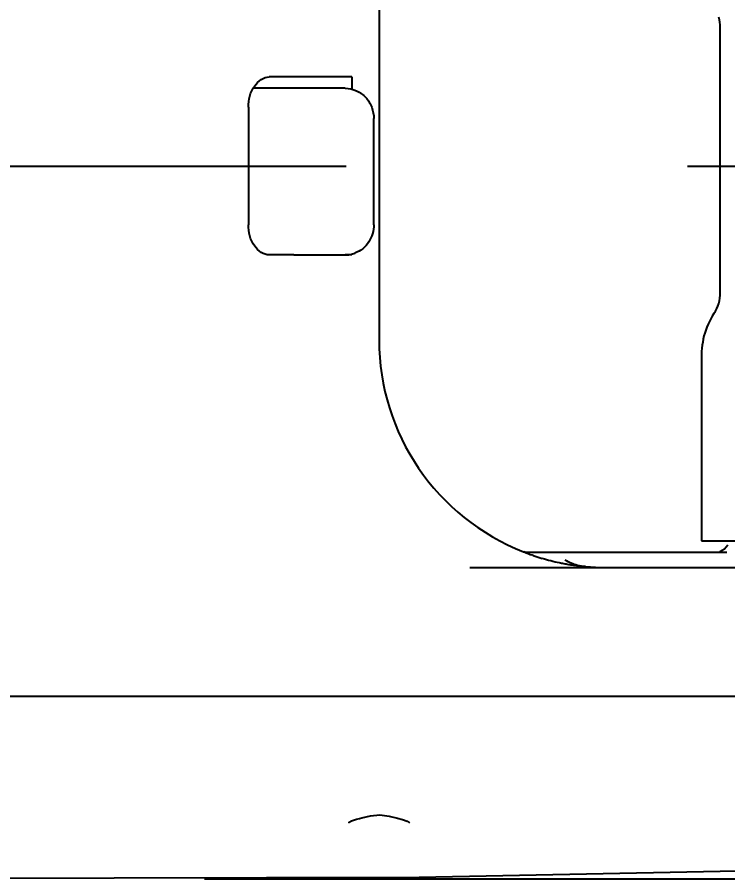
# Model space of a CAD drawing. Header units: millimetres. Extents: x 7426 to 8737, y 124 to 421.
# Drawn here: x 8048.13 to 8052.82, y 175.43 to 181.11 of the extents above; entities that cross this region are included whole.
import ezdxf

# ---------------------------------------------------------------- set-up
doc = ezdxf.new("R2010")
doc.units = ezdxf.units.MM
doc.linetypes.add('CENTER', pattern=[0.6, 0.375, -0.075, 0.075, -0.075])
for name, color, linetype in [('中心线', 7, 'Continuous'), ('外形图', 7, 'Continuous'), ('尺寸标注', 7, 'Continuous')]:
    doc.layers.add(name, color=color, linetype=linetype)
doc.styles.add('微软雅黑', font='msyh.ttc')
doc.dimstyles.new('尺寸标注_1_20比例', dxfattribs={"dimtxt": 2.1, "dimasz": 1.7, "dimexe": 0.5, "dimexo": 0.4, "dimgap": 0.5, "dimtad": 1, "dimdec": 1, "dimlfac": 20, "dimdsep": 46, "dimtxsty": '微软雅黑', "dimcen": 0.09, "dimadec": 0, "dimazin": 0, "dimtp": 0.01, "dimtm": 0.01, "dimtfac": 1, "dimtdec": 1, "dimtofl": 0, "dimtmove": 0, "dimatfit": 3, "dimfxl": 1, "dimtolj": 1, "dimarcsym": 0})

# ---------------------------------------------------------------- blocks, each defined once
blk = doc.blocks.new('*D1229')
at = {"layer": 'Defpoints', "color": 0}
for p in [(8048.9748, 184.8362), (8048.9668, 175.4269), (8067.1194, 175.4269)]:
    blk.add_point(p, dxfattribs=at)
at = {"layer": '尺寸标注', "color": 0, "linetype": 'Continuous', "lineweight": -2}
for p, q in [((8067.1194, 184.8362), (8067.1194, 200.0259)), ((8049.3748, 184.8362), (8067.6194, 184.8362)), ((8067.1194, 183.1362), (8067.1194, 177.1269)), ((8049.3668, 175.4269), (8067.6194, 175.4269))]:
    blk.add_line(p, q, dxfattribs=at)
at = {"layer": '尺寸标注', "color": 0}
for points in [[(8067.4027, 183.1362), (8066.8361, 183.1362), (8067.1194, 184.8362)], [(8066.8361, 177.1269), (8067.4027, 177.1269), (8067.1194, 175.4269)]]:
    blk.add_solid(points, dxfattribs=at)
at = {"layer": '尺寸标注', "color": 0, "insert": (8063.9961, 194.97), "char_height": 2.1, "attachment_point": 2, "rotation": 90, "style": '微软雅黑'}
blk.add_mtext('\\A1;（{\\A1;188.2）}', dxfattribs=at)

msp = doc.modelspace()

# ---------------------------------------------------------------- linework, layer by layer
at = {"layer": '中心线', "color": 0, "linetype": 'CENTER', "ltscale": 30}
msp.add_line((7998.5524, 180.1299), (8061.1691, 180.1299), dxfattribs=at)
at = {"layer": '外形图', "color": 0, "linetype": 'Continuous'}
for p, q in [((8050.5189, 181.2816), (8050.5189, 178.9816)), ((8052.769, 179.2966), (8052.769, 181.0466)), ((8050.3396, 180.7191), (8049.7946, 180.7191)), ((8050.3396, 180.7191), (8050.3396, 180.6379)), ((8050.2958, 180.6441), (8049.6885, 180.6441)), ((8049.6573, 180.5191), (8049.6573, 179.7441)), ((8050.4841, 179.7441), (8050.4841, 180.4441)), ((8049.9571, 179.5441), (8049.7946, 179.5441)), ((8049.9571, 179.5441), (8050.2958, 179.5441)), ((8050.3396, 179.5441), (8050.2958, 179.5441)), ((8050.3396, 179.5502), (8050.3396, 179.5441)), ((8052.644, 178.8466), (8052.644, 177.6565)), ((8052.644, 177.6565), (8057.394, 177.6565)), ((8051.4801, 177.5815), (8051.4723, 177.5847)), ((8051.4723, 177.5847), (8051.4747, 177.5837)), ((8051.4898, 177.5815), (8052.8121, 177.5815)), ((8051.1182, 177.4815), (8057.5742, 177.4815)), ((8041.6585, 176.6315), (8056.8754, 176.6315)), ((8050.3709, 175.8211), (8050.3898, 175.8253)), ((8050.3896, 175.8253), (8050.4053, 175.8287)), ((8050.6408, 175.8262), (8050.6734, 175.8178)), ((8050.3206, 175.8003), (8050.3369, 175.81)), ((8050.3369, 175.81), (8050.3709, 175.8211)), ((8050.6734, 175.8178), (8050.7038, 175.8067)), ((8050.7038, 175.8067), (8050.7179, 175.7978)), ((8050.7179, 175.7978), (8050.719, 175.7965))]:
    msp.add_line(p, q, dxfattribs=at)
for points in [[(8050.4053, 175.8287), (8050.4622, 175.8418), (8050.5239, 175.8484), (8050.5851, 175.841), (8050.6408, 175.8262)], [(8050.3189, 175.7993), (8050.3188, 175.7989), (8050.3206, 175.8003)], [(8041.2, 175.757), (8042.2832, 175.6245), (8043.6853, 175.5208), (8045.4423, 175.4588), (8047.7639, 175.4304), (8050.7824, 175.437), (8053.2093, 175.485), (8055.019, 175.5396)]]:
    msp.add_lwpolyline(points, dxfattribs=at)
for centre, radius, start, end in [((8052.519, 181.0466), 0.25, 0, 15.47), ((8050.2957, 179.724), 0.1799, 270.0143, 280.4048), ((8050.2954, 179.7251), 0.1811, 280.4315, 290.7133), ((8052.519, 179.2966), 0.25, 326.43, 0), ((8052.019, 178.9816), 1.5, 180, 248.5967), ((8051.4898, 177.6315), 0.05, 248.5967, 270), ((8052.7315, 177.6815), 0.1, 290, 330), ((8051.948, 178.7577), 1.2658, 248.3052, 248.619), ((8051.9672, 178.8067), 1.3184, 248.6216, 250.4143), ((8051.9865, 178.8609), 1.3759, 250.5022, 251.0862), ((8051.9879, 178.8657), 1.381, 251.0943, 253.4578), ((8052.0025, 178.9156), 1.4329, 253.4667, 258.1175), ((8052.0089, 178.9443), 1.4623, 258.1042, 259.2473), ((8052.0105, 178.953), 1.4713, 259.2473, 260.4818), ((8052.0119, 178.961), 1.4793, 260.4819, 261.8176), ((8052.0133, 178.9713), 1.4898, 261.8194, 264.8465), ((8052.0123, 178.9376), 1.4561, 264.7688, 269.9943)]:
    msp.add_arc(centre, radius, start, end, dxfattribs=at)
for points, knots in [([(8049.6573, 180.5191), (8049.6573, 180.5683), (8049.6756, 180.6579), (8049.7571, 180.7191), (8049.7946, 180.7191)], [0, 0, 0, 0, 0.567724, 1, 1, 1, 1]), ([(8050.2958, 180.6441), (8050.321, 180.6441), (8050.372, 180.6331), (8050.4347, 180.5872), (8050.475, 180.5207), (8050.4841, 180.4695), (8050.4841, 180.4441)], [0, 0, 0, 0, 0.249004, 0.498272, 0.748481, 1, 1, 1, 1]), ([(8049.7946, 179.5441), (8049.7571, 179.5441), (8049.6756, 179.6053), (8049.6573, 179.6949), (8049.6573, 179.7441)], [0, 0, 0, 0, 0.432362, 1, 1, 1, 1]), ([(8050.4841, 179.7441), (8050.4841, 179.724), (8050.4785, 179.6838), (8050.4534, 179.6285), (8050.4132, 179.5831), (8050.3781, 179.5628), (8050.3595, 179.5557)], [0, 0, 0, 0, 0.25131, 0.501651, 0.751047, 1, 1, 1, 1]), ([(8052.7273, 179.1583), (8052.6973, 179.1131), (8052.6521, 179.011), (8052.644, 178.9011), (8052.644, 178.8466)], [0, 0, 0, 0, 0.498707, 1, 1, 1, 1])]:
    msp.add_open_spline(points, degree=3, knots=knots, dxfattribs=at)
for points in [[(8051.8276, 177.4953), (8051.7987, 177.5018), (8051.7703, 177.5139), (8051.7465, 177.5315)], [(8051.8795, 177.4876), (8051.8621, 177.4892), (8051.8447, 177.4915), (8051.8276, 177.4953)]]:
    msp.add_open_spline(points, degree=3, dxfattribs=at)

# ---------------------------------------------------------------- dimensions: what is measured, and where the dimension line sits
at = {"layer": '尺寸标注', "color": 0, "linetype": 'Continuous'}
dim = msp.add_linear_dim(base=(8067.1194, 175.4269), p1=(8048.9748, 184.8362), p2=(8048.9668, 175.4269), angle=270, text='（{\\A1;188.2）}', dimstyle='尺寸标注_1_20比例', dxfattribs=at)
dim.commit()
dim.dimension.update_dxf_attribs({"geometry": '*D1229', "text_midpoint": (8067.1194, 194.97), "dimtype": 160})

doc.saveas('drawing.dxf')
